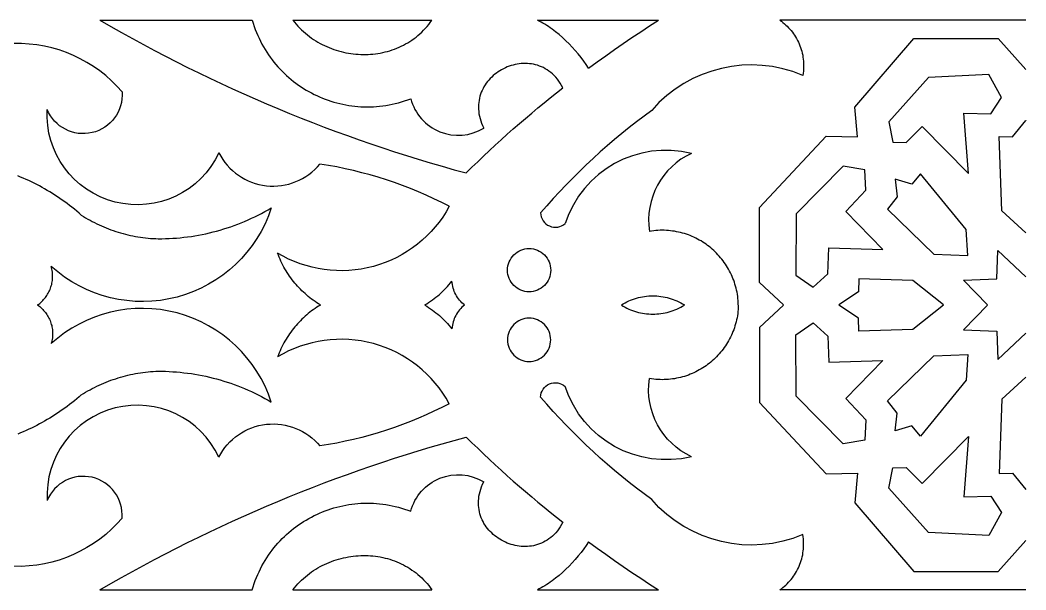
# Model space of a CAD drawing. Extents: x 213 to 1290, y 1003 to 1113.
# Drawn here: x 556.8 to 751.3, y 1002.7 to 1112.8 of the extents above; entities that cross this region are included whole.
import ezdxf

# ---------------------------------------------------------------- set-up
doc = ezdxf.new("R2010")
doc.units = 0
doc.layers.add('LAYER_1', color=18, linetype='CONTINUOUS')

msp = doc.modelspace()

# ---------------------------------------------------------------- linework, layer by layer
at = {"layer": 'LAYER_1'}
for points in [[(572.25, 1112.81), (574.34, 1111.6), (576.43, 1110.42), (578.54, 1109.25), (580.65, 1108.1), (582.77, 1106.97), (584.9, 1105.86), (587.04, 1104.76), (589.19, 1103.69), (591.35, 1102.63), (593.51, 1101.58), (595.69, 1100.56), (597.87, 1099.55), (600.06, 1098.56), (602.26, 1097.59), (604.46, 1096.64), (606.68, 1095.71), (608.9, 1094.79), (611.13, 1093.9), (613.36, 1093.02), (615.61, 1092.16), (617.86, 1091.31), (620.12, 1090.49), (622.38, 1089.68), (624.65, 1088.9), (626.93, 1088.13), (629.21, 1087.38), (631.51, 1086.65), (633.8, 1085.94), (636.11, 1085.24), (638.42, 1084.57), (640.73, 1083.91), (643.05, 1083.28)], [(572.25, 1112.81), (601.69, 1112.81)], [(601.69, 1112.8), (601.87, 1112.2), (602.07, 1111.6), (602.28, 1111.01), (602.51, 1110.43), (602.76, 1109.86), (603.01, 1109.3), (603.28, 1108.74), (603.57, 1108.2), (603.86, 1107.67), (604.17, 1107.15), (604.49, 1106.64), (604.83, 1106.13), (605.17, 1105.64), (605.53, 1105.16), (605.9, 1104.69), (606.28, 1104.23), (606.67, 1103.79), (607.08, 1103.35), (607.49, 1102.92), (607.91, 1102.51), (608.34, 1102.11), (608.78, 1101.71), (609.23, 1101.33), (609.7, 1100.97), (610.16, 1100.61), (610.64, 1100.27), (611.13, 1099.94), (611.62, 1099.62), (612.12, 1099.31), (612.63, 1099.02), (613.14, 1098.74), (613.67, 1098.47), (614.2, 1098.22), (614.73, 1097.98), (615.27, 1097.75), (615.82, 1097.54), (616.37, 1097.34), (616.93, 1097.15), (617.49, 1096.98), (618.06, 1096.82), (618.63, 1096.68), (619.21, 1096.55), (619.78, 1096.43), (620.37, 1096.34), (620.95, 1096.25), (621.54, 1096.18), (622.14, 1096.12), (622.73, 1096.09), (623.33, 1096.06), (623.93, 1096.05), (624.53, 1096.06), (625.13, 1096.08), (625.73, 1096.12), (626.33, 1096.17), (626.94, 1096.24), (627.54, 1096.33), (628.15, 1096.44), (628.75, 1096.56), (629.36, 1096.69), (629.96, 1096.85), (630.56, 1097.02), (631.16, 1097.2), (631.76, 1097.41), (632.36, 1097.63)], [(609.53, 1112.81), (636.43, 1112.81)], [(609.53, 1112.8), (609.85, 1112.41), (610.18, 1112.02), (610.52, 1111.64), (610.88, 1111.28), (611.23, 1110.93), (611.6, 1110.59), (611.98, 1110.27), (612.36, 1109.95), (612.76, 1109.65), (613.16, 1109.36), (613.56, 1109.09), (613.98, 1108.82), (614.4, 1108.57), (614.82, 1108.33), (615.25, 1108.1), (615.69, 1107.89), (616.13, 1107.69), (616.58, 1107.5), (617.03, 1107.32), (617.49, 1107.16), (617.95, 1107), (618.41, 1106.86), (618.88, 1106.74), (619.34, 1106.62), (619.82, 1106.52), (620.29, 1106.44), (620.76, 1106.36), (621.24, 1106.3), (621.72, 1106.25), (622.19, 1106.21), (622.67, 1106.19), (623.15, 1106.18), (623.63, 1106.18), (624.1, 1106.19), (624.58, 1106.22), (625.05, 1106.26), (625.53, 1106.31), (626, 1106.38), (626.47, 1106.46), (626.93, 1106.55), (627.4, 1106.66), (627.85, 1106.78), (628.31, 1106.91), (628.76, 1107.06), (629.21, 1107.22), (629.65, 1107.39), (630.09, 1107.58), (630.52, 1107.78), (630.95, 1107.99), (631.37, 1108.21), (631.78, 1108.45), (632.19, 1108.71), (632.59, 1108.97), (632.99, 1109.25), (633.37, 1109.55), (633.75, 1109.85), (634.12, 1110.17), (634.48, 1110.51), (634.83, 1110.86), (635.17, 1111.22), (635.5, 1111.59), (635.82, 1111.98), (636.13, 1112.39), (636.43, 1112.8)], [(656.87, 1112.81), (680.28, 1112.81)], [(666.74, 1103.53), (666.28, 1104.22), (665.8, 1104.91), (665.29, 1105.59), (664.75, 1106.27), (664.18, 1106.93), (663.59, 1107.59), (662.98, 1108.22), (662.35, 1108.84), (661.71, 1109.44), (661.04, 1110.01), (660.37, 1110.56), (660.03, 1110.82), (659.68, 1111.08), (659.34, 1111.33), (658.99, 1111.57), (658.64, 1111.8), (658.29, 1112.02), (657.93, 1112.23), (657.58, 1112.44), (657.22, 1112.63), (656.87, 1112.81)], [(666.73, 1103.53), (668.39, 1104.74), (670.05, 1105.94), (671.73, 1107.12), (673.42, 1108.29), (675.12, 1109.45), (676.83, 1110.58), (678.55, 1111.7), (680.28, 1112.81)], [(703.74, 1112.82), (704.04, 1112.6), (704.34, 1112.37), (704.62, 1112.12), (704.9, 1111.87), (705.17, 1111.62), (705.43, 1111.35), (705.68, 1111.07), (705.92, 1110.78), (706.16, 1110.49), (706.38, 1110.19), (706.59, 1109.88), (706.79, 1109.56), (706.98, 1109.24), (707.15, 1108.91), (707.32, 1108.57), (707.47, 1108.23), (707.62, 1107.88), (707.75, 1107.53), (707.87, 1107.17), (707.97, 1106.8), (708.07, 1106.43), (708.15, 1106.06), (708.21, 1105.68), (708.27, 1105.3), (708.31, 1104.91), (708.33, 1104.52), (708.34, 1104.13), (708.34, 1103.74), (708.32, 1103.34), (708.29, 1102.94), (708.24, 1102.54), (708.18, 1102.14)], [(751.32, 1112.81), (703.74, 1112.81)], [(704.43, 1057.77), (699.82, 1062.13), (699.82, 1076.61), (712.69, 1090.42), (718.78, 1090.24), (718.26, 1096), (729.68, 1109.27), (745.96, 1109.26), (751.32, 1103.27), (751.32, 1103.27)], [(661.79, 1099.76), (661.54, 1100.21), (661.27, 1100.64), (661, 1101.05), (660.71, 1101.43), (660.4, 1101.79), (660.09, 1102.12), (659.77, 1102.43), (659.43, 1102.71), (659.09, 1102.97), (658.74, 1103.21), (658.38, 1103.43), (658.01, 1103.63), (657.64, 1103.8), (657.26, 1103.95), (656.88, 1104.08), (656.5, 1104.19), (656.1, 1104.28), (655.71, 1104.35), (655.32, 1104.4), (654.92, 1104.43), (654.52, 1104.45), (654.12, 1104.44), (653.72, 1104.42), (653.33, 1104.37), (652.93, 1104.31), (652.54, 1104.24), (652.15, 1104.14), (651.77, 1104.03), (651.39, 1103.9), (651.01, 1103.76), (650.65, 1103.6), (650.29, 1103.43), (649.93, 1103.24), (649.59, 1103.04), (649.25, 1102.82), (648.92, 1102.59), (648.61, 1102.35), (648.3, 1102.09), (648.01, 1101.82), (647.72, 1101.54), (647.45, 1101.24), (647.2, 1100.94), (646.96, 1100.62), (646.73, 1100.29), (646.52, 1099.95), (646.33, 1099.6), (646.15, 1099.24), (646, 1098.88), (645.86, 1098.5), (645.74, 1098.11), (645.64, 1097.71), (645.56, 1097.31), (645.5, 1096.9), (645.46, 1096.48), (645.45, 1096.05), (645.46, 1095.62), (645.49, 1095.18), (645.55, 1094.73), (645.64, 1094.28), (645.75, 1093.82), (645.89, 1093.36), (646.05, 1092.89), (646.25, 1092.42), (646.47, 1091.94)], [(643.06, 1083.28), (644.17, 1084.38), (645.3, 1085.46), (646.43, 1086.53), (647.57, 1087.6), (648.71, 1088.66), (649.87, 1089.71), (651.03, 1090.75), (652.19, 1091.78), (653.37, 1092.81), (654.55, 1093.83), (655.74, 1094.84), (656.93, 1095.84), (658.13, 1096.83), (659.34, 1097.81), (660.56, 1098.79), (661.78, 1099.75)], [(751.32, 1071.73), (751.32, 1071.73), (746.66, 1075.96), (746.13, 1090.32), (748.75, 1090.24), (751.32, 1093.39), (751.32, 1093.38)], [(568.64, 1075.15), (568.2, 1075.53), (567.75, 1075.91), (567.3, 1076.28), (566.84, 1076.65), (566.38, 1077), (565.92, 1077.36), (565.45, 1077.7), (564.97, 1078.04), (564.5, 1078.37), (564.02, 1078.69), (563.53, 1079.01), (563.04, 1079.32), (562.55, 1079.62), (562.05, 1079.92), (561.55, 1080.2), (561.05, 1080.49), (560.54, 1080.76), (560.03, 1081.03), (559.51, 1081.29), (558.99, 1081.54), (558.47, 1081.79), (557.95, 1082.03), (557.42, 1082.26), (556.89, 1082.49), (556.36, 1082.71)], [(583.51, 1070.56), (584.23, 1070.56), (584.94, 1070.58), (585.65, 1070.61), (586.37, 1070.65), (587.08, 1070.7), (587.79, 1070.76), (588.5, 1070.84), (589.21, 1070.92), (589.92, 1071.02), (590.62, 1071.14), (591.33, 1071.26), (592.03, 1071.39), (592.73, 1071.54), (593.42, 1071.7), (594.12, 1071.87), (594.81, 1072.05), (595.5, 1072.24), (596.18, 1072.45), (596.87, 1072.66), (597.55, 1072.89), (598.22, 1073.13), (598.9, 1073.38), (599.56, 1073.65), (600.23, 1073.92), (600.89, 1074.21), (601.55, 1074.51), (602.2, 1074.81), (602.85, 1075.14), (603.49, 1075.47), (604.13, 1075.81), (604.76, 1076.17), (605.39, 1076.53)], [(568.64, 1075.14), (569.06, 1074.88), (569.48, 1074.62), (569.91, 1074.38), (570.34, 1074.14), (570.77, 1073.9), (571.21, 1073.68), (571.65, 1073.46), (572.1, 1073.25), (572.55, 1073.05), (573, 1072.85), (573.45, 1072.67), (573.91, 1072.49), (574.37, 1072.31), (574.83, 1072.15), (575.3, 1071.99), (575.77, 1071.85), (576.24, 1071.71), (576.71, 1071.57), (577.19, 1071.45), (577.66, 1071.33), (578.14, 1071.22), (578.63, 1071.12), (579.11, 1071.03), (579.59, 1070.94), (580.08, 1070.87), (580.57, 1070.8), (581.06, 1070.74), (581.55, 1070.68), (582.04, 1070.64), (582.53, 1070.6), (583.03, 1070.58), (583.52, 1070.56)], [(695.7, 1057.77), (695.69, 1058.19), (695.66, 1058.61), (695.63, 1059.02), (695.58, 1059.42), (695.52, 1059.83), (695.45, 1060.23), (695.37, 1060.62), (695.27, 1061.01), (695.17, 1061.4), (695.06, 1061.78), (694.94, 1062.16), (694.81, 1062.53), (694.67, 1062.9), (694.52, 1063.26), (694.36, 1063.62), (694.19, 1063.98), (694.01, 1064.32), (693.82, 1064.67), (693.63, 1065), (693.42, 1065.33), (693.21, 1065.66), (692.99, 1065.98), (692.76, 1066.29), (692.53, 1066.59), (692.28, 1066.89), (692.03, 1067.19), (691.77, 1067.47), (691.51, 1067.75), (691.23, 1068.02), (690.95, 1068.29), (690.67, 1068.54), (690.37, 1068.79), (690.07, 1069.04), (689.77, 1069.27), (689.46, 1069.5), (689.14, 1069.72), (688.82, 1069.93), (688.49, 1070.13), (688.15, 1070.32), (687.81, 1070.51), (687.47, 1070.68), (687.12, 1070.85), (686.76, 1071.01), (686.41, 1071.16), (686.04, 1071.29), (685.67, 1071.43), (685.3, 1071.55), (684.93, 1071.66), (684.55, 1071.76), (684.16, 1071.85), (683.78, 1071.93), (683.39, 1072), (682.99, 1072.06), (682.6, 1072.11), (682.2, 1072.15), (681.8, 1072.18), (681.39, 1072.19), (680.99, 1072.2), (680.58, 1072.19), (680.17, 1072.18), (679.76, 1072.15), (679.34, 1072.11), (678.93, 1072.06), (678.51, 1071.99)], [(743.87, 1057.77), (739.27, 1062.54), (745.72, 1062.8), (745.9, 1068.27), (751.32, 1063.21)], [(614.87, 1057.77), (614.52, 1057.99), (614.18, 1058.21), (613.84, 1058.44), (613.51, 1058.67), (613.18, 1058.91), (612.86, 1059.16), (612.54, 1059.42), (612.23, 1059.68), (611.92, 1059.95), (611.62, 1060.22), (611.32, 1060.51), (611.03, 1060.79), (610.75, 1061.09), (610.47, 1061.39), (610.2, 1061.7), (609.93, 1062.01), (609.67, 1062.33), (609.42, 1062.65), (609.17, 1062.98), (608.93, 1063.32), (608.69, 1063.66), (608.47, 1064.01), (608.25, 1064.36), (608.03, 1064.72), (607.83, 1065.09), (607.63, 1065.45), (607.44, 1065.83), (607.26, 1066.21), (607.08, 1066.59), (606.91, 1066.98), (606.75, 1067.38), (606.6, 1067.78)], [(560.2, 1057.76), (560.41, 1057.92), (560.62, 1058.08), (560.81, 1058.25), (561, 1058.42), (561.18, 1058.61), (561.36, 1058.8), (561.53, 1058.99), (561.69, 1059.2), (561.84, 1059.4), (561.99, 1059.62), (562.12, 1059.83), (562.25, 1060.06), (562.37, 1060.29), (562.48, 1060.52), (562.59, 1060.76), (562.68, 1061), (562.77, 1061.24), (562.84, 1061.49), (562.91, 1061.75), (562.97, 1062), (563.01, 1062.26), (563.05, 1062.52), (563.08, 1062.78), (563.09, 1063.05), (563.1, 1063.32), (563.09, 1063.59), (563.08, 1063.86), (563.05, 1064.13), (563.01, 1064.4), (562.97, 1064.67), (562.9, 1064.95), (562.83, 1065.22)], [(635.08, 1057.77), (635.45, 1058), (635.81, 1058.24), (636.17, 1058.48), (636.53, 1058.73), (636.88, 1058.99), (637.22, 1059.26), (637.56, 1059.54), (637.89, 1059.82), (638.21, 1060.11), (638.53, 1060.41), (638.84, 1060.72), (639.15, 1061.03), (639.45, 1061.35), (639.74, 1061.68), (640.03, 1062.02), (640.31, 1062.36)], [(642.73, 1057.77), (642.48, 1057.98), (642.24, 1058.21), (642.01, 1058.45), (641.79, 1058.7), (641.59, 1058.96), (641.4, 1059.23), (641.22, 1059.51), (641.06, 1059.8), (640.91, 1060.09), (640.78, 1060.4), (640.66, 1060.71), (640.56, 1061.03), (640.47, 1061.35), (640.4, 1061.69), (640.35, 1062.02), (640.31, 1062.36)], [(735.38, 1057.77), (729.46, 1062.49), (719, 1062.8), (718.92, 1060.3), (715.13, 1057.77)], [(673.08, 1057.77), (673.43, 1057.99), (673.79, 1058.18), (674.15, 1058.37), (674.51, 1058.54), (674.88, 1058.7), (675.26, 1058.84), (675.64, 1058.97), (676.02, 1059.09), (676.41, 1059.19), (676.79, 1059.28), (677.19, 1059.36), (677.58, 1059.42), (677.97, 1059.47), (678.37, 1059.5), (678.76, 1059.52), (679.16, 1059.53), (679.56, 1059.52), (679.96, 1059.5), (680.35, 1059.47), (680.75, 1059.42), (681.14, 1059.36), (681.53, 1059.29), (681.92, 1059.2), (682.31, 1059.09), (682.69, 1058.98), (683.08, 1058.85), (683.45, 1058.7), (683.83, 1058.55), (684.19, 1058.38), (684.56, 1058.19), (684.92, 1057.99), (685.27, 1057.78)], [(560.2, 1057.76), (560.41, 1057.6), (560.62, 1057.44), (560.81, 1057.27), (561, 1057.09), (561.18, 1056.91), (561.36, 1056.72), (561.53, 1056.53), (561.69, 1056.32), (561.84, 1056.12), (561.99, 1055.9), (562.12, 1055.68), (562.25, 1055.46), (562.37, 1055.23), (562.48, 1055), (562.59, 1054.76), (562.68, 1054.52), (562.77, 1054.27), (562.84, 1054.02), (562.91, 1053.77), (562.97, 1053.52), (563.01, 1053.26), (563.05, 1053), (563.08, 1052.73), (563.09, 1052.47), (563.1, 1052.2), (563.09, 1051.93), (563.08, 1051.66), (563.05, 1051.39), (563.01, 1051.12), (562.97, 1050.85), (562.9, 1050.57), (562.83, 1050.3)], [(614.87, 1057.75), (614.52, 1057.53), (614.18, 1057.31), (613.84, 1057.08), (613.51, 1056.85), (613.18, 1056.6), (612.86, 1056.36), (612.54, 1056.1), (612.23, 1055.84), (611.92, 1055.57), (611.62, 1055.29), (611.32, 1055.01), (611.03, 1054.72), (610.75, 1054.43), (610.47, 1054.13), (610.2, 1053.82), (609.93, 1053.51), (609.67, 1053.19), (609.42, 1052.87), (609.17, 1052.53), (608.93, 1052.2), (608.69, 1051.86), (608.47, 1051.51), (608.25, 1051.16), (608.03, 1050.8), (607.83, 1050.43), (607.63, 1050.06), (607.44, 1049.69), (607.26, 1049.31), (607.08, 1048.93), (606.91, 1048.54), (606.75, 1048.14), (606.6, 1047.74)], [(635.08, 1057.75), (635.45, 1057.52), (635.81, 1057.28), (636.17, 1057.04), (636.53, 1056.79), (636.88, 1056.53), (637.22, 1056.26), (637.56, 1055.98), (637.89, 1055.7), (638.21, 1055.41), (638.53, 1055.11), (638.84, 1054.8), (639.15, 1054.49), (639.45, 1054.16), (639.74, 1053.83), (640.03, 1053.5), (640.31, 1053.16)], [(642.73, 1057.75), (642.48, 1057.54), (642.24, 1057.31), (642.01, 1057.07), (641.79, 1056.82), (641.59, 1056.56), (641.4, 1056.29), (641.22, 1056.01), (641.06, 1055.72), (640.91, 1055.43), (640.78, 1055.12), (640.66, 1054.81), (640.56, 1054.49), (640.47, 1054.16), (640.4, 1053.83), (640.35, 1053.5), (640.31, 1053.16)], [(673.08, 1057.74), (673.43, 1057.53), (673.79, 1057.33), (674.15, 1057.15), (674.51, 1056.98), (674.88, 1056.82), (675.26, 1056.68), (675.64, 1056.55), (676.02, 1056.43), (676.41, 1056.33), (676.79, 1056.24), (677.19, 1056.16), (677.58, 1056.1), (677.97, 1056.05), (678.37, 1056.02), (678.76, 1056), (679.16, 1055.99), (679.56, 1056), (679.96, 1056.02), (680.35, 1056.05), (680.75, 1056.1), (681.14, 1056.16), (681.53, 1056.23), (681.92, 1056.32), (682.31, 1056.42), (682.69, 1056.54), (683.08, 1056.67), (683.45, 1056.81), (683.83, 1056.97), (684.19, 1057.14), (684.56, 1057.33), (684.92, 1057.53), (685.27, 1057.74)], [(695.7, 1057.74), (695.69, 1057.33), (695.66, 1056.91), (695.63, 1056.5), (695.58, 1056.1), (695.52, 1055.69), (695.45, 1055.29), (695.37, 1054.9), (695.27, 1054.51), (695.17, 1054.12), (695.06, 1053.74), (694.94, 1053.36), (694.81, 1052.99), (694.67, 1052.62), (694.52, 1052.25), (694.36, 1051.9), (694.19, 1051.54), (694.01, 1051.19), (693.82, 1050.85), (693.63, 1050.52), (693.42, 1050.19), (693.21, 1049.86), (692.99, 1049.54), (692.76, 1049.23), (692.53, 1048.92), (692.28, 1048.63), (692.03, 1048.33), (691.77, 1048.05), (691.51, 1047.77), (691.23, 1047.5), (690.95, 1047.23), (690.67, 1046.97), (690.37, 1046.72), (690.07, 1046.48), (689.77, 1046.25), (689.46, 1046.02), (689.14, 1045.8), (688.82, 1045.59), (688.49, 1045.39), (688.15, 1045.2), (687.81, 1045.01), (687.47, 1044.84), (687.12, 1044.67), (686.76, 1044.51), (686.41, 1044.36), (686.04, 1044.22), (685.67, 1044.09), (685.3, 1043.97), (684.93, 1043.86), (684.55, 1043.76), (684.16, 1043.67), (683.78, 1043.59), (683.39, 1043.52), (682.99, 1043.46), (682.6, 1043.41), (682.2, 1043.37), (681.8, 1043.34), (681.39, 1043.33), (680.99, 1043.32), (680.58, 1043.33), (680.17, 1043.34), (679.76, 1043.37), (679.34, 1043.41), (678.93, 1043.46), (678.51, 1043.53)], [(704.43, 1057.74), (699.82, 1053.39), (699.82, 1038.91), (712.69, 1025.1), (718.78, 1025.28), (718.26, 1019.51), (729.68, 1006.25), (745.96, 1006.26), (751.32, 1012.25), (751.32, 1012.25)], [(735.38, 1057.74), (729.46, 1053.03), (719, 1052.72), (718.92, 1055.22), (715.13, 1057.74)], [(743.87, 1057.74), (739.27, 1052.98), (745.72, 1052.72), (745.9, 1047.25), (751.32, 1052.31)], [(568.64, 1040.38), (569.06, 1040.64), (569.48, 1040.89), (569.91, 1041.14), (570.34, 1041.38), (570.77, 1041.61), (571.21, 1041.84), (571.65, 1042.06), (572.1, 1042.27), (572.55, 1042.47), (573, 1042.66), (573.45, 1042.85), (573.91, 1043.03), (574.37, 1043.2), (574.83, 1043.37), (575.3, 1043.52), (575.77, 1043.67), (576.24, 1043.81), (576.71, 1043.95), (577.19, 1044.07), (577.66, 1044.19), (578.14, 1044.3), (578.63, 1044.4), (579.11, 1044.49), (579.59, 1044.58), (580.08, 1044.65), (580.57, 1044.72), (581.06, 1044.78), (581.55, 1044.83), (582.04, 1044.88), (582.53, 1044.92), (583.03, 1044.94), (583.52, 1044.96)], [(583.51, 1044.96), (584.23, 1044.95), (584.94, 1044.94), (585.65, 1044.91), (586.37, 1044.87), (587.08, 1044.82), (587.79, 1044.76), (588.5, 1044.68), (589.21, 1044.59), (589.92, 1044.49), (590.62, 1044.38), (591.33, 1044.26), (592.03, 1044.13), (592.73, 1043.98), (593.42, 1043.82), (594.12, 1043.65), (594.81, 1043.47), (595.5, 1043.28), (596.18, 1043.07), (596.87, 1042.85), (597.55, 1042.63), (598.22, 1042.39), (598.9, 1042.13), (599.56, 1041.87), (600.23, 1041.6), (600.89, 1041.31), (601.55, 1041.01), (602.2, 1040.7), (602.85, 1040.38), (603.49, 1040.05), (604.13, 1039.71), (604.76, 1039.35), (605.39, 1038.99)], [(751.32, 1043.78), (751.32, 1043.79), (746.66, 1039.56), (746.13, 1025.2), (748.75, 1025.28), (751.32, 1022.13), (751.32, 1022.13)], [(568.64, 1040.37), (568.2, 1039.98), (567.75, 1039.61), (567.3, 1039.24), (566.84, 1038.87), (566.38, 1038.51), (565.92, 1038.16), (565.45, 1037.82), (564.97, 1037.48), (564.5, 1037.15), (564.02, 1036.83), (563.53, 1036.51), (563.04, 1036.2), (562.55, 1035.9), (562.05, 1035.6), (561.55, 1035.31), (561.05, 1035.03), (560.54, 1034.76), (560.03, 1034.49), (559.51, 1034.23), (558.99, 1033.97), (558.47, 1033.73), (557.95, 1033.49), (557.42, 1033.26), (556.89, 1033.03), (556.36, 1032.81)], [(572.25, 1002.71), (574.34, 1003.91), (576.43, 1005.1), (578.54, 1006.27), (580.65, 1007.41), (582.77, 1008.55), (584.9, 1009.66), (587.04, 1010.75), (589.19, 1011.83), (591.35, 1012.89), (593.51, 1013.93), (595.69, 1014.96), (597.87, 1015.97), (600.06, 1016.95), (602.26, 1017.92), (604.46, 1018.88), (606.68, 1019.81), (608.9, 1020.73), (611.13, 1021.62), (613.36, 1022.5), (615.61, 1023.36), (617.86, 1024.2), (620.12, 1025.03), (622.38, 1025.83), (624.65, 1026.62), (626.93, 1027.39), (629.21, 1028.14), (631.51, 1028.87), (633.8, 1029.58), (636.11, 1030.27), (638.42, 1030.95), (640.73, 1031.6), (643.05, 1032.24)], [(643.06, 1032.23), (644.17, 1031.14), (645.3, 1030.06), (646.43, 1028.99), (647.57, 1027.92), (648.71, 1026.86), (649.87, 1025.81), (651.03, 1024.77), (652.19, 1023.73), (653.37, 1022.71), (654.55, 1021.69), (655.74, 1020.68), (656.93, 1019.68), (658.13, 1018.69), (659.34, 1017.71), (660.56, 1016.73), (661.78, 1015.76)], [(661.79, 1015.76), (661.54, 1015.31), (661.27, 1014.88), (661, 1014.47), (660.71, 1014.09), (660.4, 1013.73), (660.09, 1013.4), (659.77, 1013.09), (659.43, 1012.81), (659.09, 1012.54), (658.74, 1012.3), (658.38, 1012.09), (658.01, 1011.89), (657.64, 1011.72), (657.26, 1011.57), (656.88, 1011.44), (656.5, 1011.33), (656.1, 1011.24), (655.71, 1011.17), (655.32, 1011.12), (654.92, 1011.08), (654.52, 1011.07), (654.12, 1011.08), (653.72, 1011.1), (653.33, 1011.15), (652.93, 1011.21), (652.54, 1011.28), (652.15, 1011.38), (651.77, 1011.49), (651.39, 1011.61), (651.01, 1011.76), (650.65, 1011.92), (650.29, 1012.09), (649.93, 1012.28), (649.59, 1012.48), (649.25, 1012.7), (648.92, 1012.93), (648.61, 1013.17), (648.3, 1013.43), (648.01, 1013.7), (647.72, 1013.98), (647.45, 1014.27), (647.2, 1014.58), (646.96, 1014.9), (646.73, 1015.23), (646.52, 1015.56), (646.33, 1015.91), (646.15, 1016.27), (646, 1016.64), (645.86, 1017.02), (645.74, 1017.41), (645.64, 1017.8), (645.56, 1018.21), (645.5, 1018.62), (645.46, 1019.04), (645.45, 1019.47), (645.46, 1019.9), (645.49, 1020.34), (645.55, 1020.79), (645.64, 1021.24), (645.75, 1021.7), (645.89, 1022.16), (646.05, 1022.63), (646.25, 1023.1), (646.47, 1023.58)], [(601.69, 1002.71), (601.87, 1003.32), (602.07, 1003.92), (602.28, 1004.51), (602.51, 1005.09), (602.76, 1005.66), (603.01, 1006.22), (603.28, 1006.77), (603.57, 1007.32), (603.86, 1007.85), (604.17, 1008.37), (604.49, 1008.88), (604.83, 1009.38), (605.17, 1009.87), (605.53, 1010.36), (605.9, 1010.83), (606.28, 1011.28), (606.67, 1011.73), (607.08, 1012.17), (607.49, 1012.6), (607.91, 1013.01), (608.34, 1013.41), (608.78, 1013.8), (609.23, 1014.18), (609.7, 1014.55), (610.16, 1014.91), (610.64, 1015.25), (611.13, 1015.58), (611.62, 1015.9), (612.12, 1016.2), (612.63, 1016.5), (613.14, 1016.78), (613.67, 1017.05), (614.2, 1017.3), (614.73, 1017.54), (615.27, 1017.77), (615.82, 1017.98), (616.37, 1018.18), (616.93, 1018.37), (617.49, 1018.54), (618.06, 1018.7), (618.63, 1018.84), (619.21, 1018.97), (619.78, 1019.08), (620.37, 1019.18), (620.95, 1019.27), (621.54, 1019.34), (622.14, 1019.39), (622.73, 1019.43), (623.33, 1019.46), (623.93, 1019.47), (624.53, 1019.46), (625.13, 1019.44), (625.73, 1019.4), (626.33, 1019.34), (626.94, 1019.27), (627.54, 1019.19), (628.15, 1019.08), (628.75, 1018.96), (629.36, 1018.83), (629.96, 1018.67), (630.56, 1018.5), (631.16, 1018.31), (631.76, 1018.11), (632.36, 1017.89)], [(666.74, 1011.99), (666.28, 1011.3), (665.8, 1010.61), (665.29, 1009.93), (664.75, 1009.25), (664.18, 1008.59), (663.59, 1007.93), (662.98, 1007.3), (662.35, 1006.68), (661.71, 1006.08), (661.04, 1005.5), (660.37, 1004.96), (660.03, 1004.69), (659.68, 1004.44), (659.34, 1004.19), (658.99, 1003.95), (658.64, 1003.72), (658.29, 1003.5), (657.93, 1003.29), (657.58, 1003.08), (657.22, 1002.89), (656.87, 1002.71)], [(666.73, 1011.99), (668.39, 1010.78), (670.05, 1009.58), (671.73, 1008.39), (673.42, 1007.23), (675.12, 1006.07), (676.83, 1004.94), (678.55, 1003.81), (680.28, 1002.71)], [(703.74, 1002.7), (704.04, 1002.92), (704.34, 1003.15), (704.62, 1003.39), (704.9, 1003.64), (705.17, 1003.9), (705.43, 1004.17), (705.68, 1004.45), (705.92, 1004.73), (706.16, 1005.03), (706.38, 1005.33), (706.59, 1005.64), (706.79, 1005.95), (706.98, 1006.28), (707.15, 1006.61), (707.32, 1006.94), (707.47, 1007.29), (707.62, 1007.64), (707.75, 1007.99), (707.87, 1008.35), (707.97, 1008.71), (708.07, 1009.08), (708.15, 1009.46), (708.21, 1009.84), (708.27, 1010.22), (708.31, 1010.6), (708.33, 1010.99), (708.34, 1011.39), (708.34, 1011.78), (708.32, 1012.18), (708.29, 1012.58), (708.24, 1012.98), (708.18, 1013.38)], [(609.53, 1002.71), (609.85, 1003.11), (610.18, 1003.5), (610.52, 1003.87), (610.88, 1004.24), (611.23, 1004.59), (611.6, 1004.93), (611.98, 1005.25), (612.36, 1005.57), (612.76, 1005.87), (613.16, 1006.16), (613.56, 1006.43), (613.98, 1006.7), (614.4, 1006.95), (614.82, 1007.19), (615.25, 1007.42), (615.69, 1007.63), (616.13, 1007.83), (616.58, 1008.02), (617.03, 1008.2), (617.49, 1008.36), (617.95, 1008.51), (618.41, 1008.65), (618.88, 1008.78), (619.34, 1008.89), (619.82, 1008.99), (620.29, 1009.08), (620.76, 1009.16), (621.24, 1009.22), (621.72, 1009.27), (622.19, 1009.31), (622.67, 1009.33), (623.15, 1009.34), (623.63, 1009.34), (624.1, 1009.33), (624.58, 1009.3), (625.05, 1009.26), (625.53, 1009.2), (626, 1009.14), (626.47, 1009.06), (626.93, 1008.96), (627.4, 1008.86), (627.85, 1008.74), (628.31, 1008.61), (628.76, 1008.46), (629.21, 1008.3), (629.65, 1008.13), (630.09, 1007.94), (630.52, 1007.74), (630.95, 1007.53), (631.37, 1007.3), (631.78, 1007.06), (632.19, 1006.81), (632.59, 1006.54), (632.99, 1006.26), (633.37, 1005.97), (633.75, 1005.66), (634.12, 1005.34), (634.48, 1005.01), (634.83, 1004.66), (635.17, 1004.3), (635.5, 1003.92), (635.82, 1003.54), (636.13, 1003.13), (636.43, 1002.72)], [(572.25, 1002.71), (601.69, 1002.71)], [(609.53, 1002.71), (636.43, 1002.71)], [(656.87, 1002.71), (680.28, 1002.71)], [(751.32, 1002.71), (703.74, 1002.71)]]:
    msp.add_lwpolyline(points, dxfattribs=at)
for points in [[(576.53, 1098.94, 0.482833), (535.24, 1097.66)], [(708.18, 1102.14, 0.324538), (678.95, 1095.37)], [(576.53, 1098.94, -0.85353), (562.04, 1095.56)], [(632.36, 1097.63, 0.502475), (646.47, 1091.94)], [(595.24, 1087.18, -0.825766), (562.04, 1095.56)], [(678.95, 1095.37, 0.05886), (657.46, 1075.57)], [(686.66, 1087.07, 0.392034), (662.22, 1073.5)], [(595.24, 1087.18, 0.539295), (614.8, 1085)], [(686.66, 1087.07, 0.333849), (678.51, 1071.99)], [(639.81, 1076.83, 0.081934), (614.8, 1085)], [(605.39, 1076.53, -0.543745), (562.83, 1065.22)], [(639.81, 1076.83, -0.426154), (606.6, 1067.78)], [(657.46, 1075.57, 0.632747), (662.22, 1073.5)], [(605.39, 1038.99, 0.543745), (562.83, 1050.3)], [(639.81, 1038.68, 0.426154), (606.6, 1047.74)], [(657.46, 1039.95, -0.632747), (662.22, 1042.02)], [(686.66, 1028.44, -0.333849), (678.51, 1043.53)], [(686.66, 1028.44, -0.392034), (662.22, 1042.02)], [(678.95, 1020.15, -0.05886), (657.46, 1039.95)], [(595.24, 1028.34, 0.825766), (562.04, 1019.96)], [(639.81, 1038.68, -0.081934), (614.8, 1030.51)], [(595.24, 1028.34, -0.539295), (614.8, 1030.51)], [(576.53, 1016.58, 0.85353), (562.04, 1019.96)], [(632.36, 1017.89, -0.502475), (646.47, 1023.58)], [(708.18, 1013.38, -0.324538), (678.95, 1020.15)], [(576.53, 1016.58, -0.482833), (535.24, 1017.86)]]:
    msp.add_lwpolyline(points, format="xyb", dxfattribs=at)
for points in [[(724.84, 1093.14), (725.56, 1089.23), (728.17, 1089.15), (731.24, 1092.28), (740.19, 1083.15), (739.33, 1094.84), (744.56, 1094.69), (746.63, 1097.88), (744.16, 1102.3), (732.51, 1101.76)], [(706.84, 1063.5), (710.18, 1061.23), (713.04, 1063.8), (713.21, 1068.81), (723.67, 1068.5), (716.51, 1075.81), (720.38, 1079.93), (720.15, 1083.91), (715.96, 1084.56), (706.86, 1075.36)], [(726.01, 1082.1), (726.43, 1078.67), (724.54, 1076.26), (733.51, 1067.58), (740.08, 1067.3), (739.77, 1072.32), (730.96, 1083.1), (729.27, 1081.13)], [(706.84, 1052.02), (710.18, 1054.29), (713.04, 1051.71), (713.21, 1046.7), (723.67, 1047.02), (716.51, 1039.71), (720.38, 1035.59), (720.15, 1031.61), (715.96, 1030.95), (706.86, 1040.15)], [(726.01, 1033.41), (726.43, 1036.85), (724.54, 1039.26), (733.51, 1047.93), (740.08, 1048.22), (739.77, 1043.2), (730.96, 1032.42), (729.27, 1034.39)], [(724.84, 1022.38), (725.56, 1026.29), (728.17, 1026.37), (731.24, 1023.24), (740.19, 1032.37), (739.33, 1020.68), (744.56, 1020.83), (746.63, 1017.64), (744.16, 1013.22), (732.51, 1013.76)]]:
    msp.add_lwpolyline(points, close=True, dxfattribs=at)
for points in [[(655.24, 1068.67, -0.414214), (659.43, 1064.48, -0.414214), (655.24, 1060.3, -0.414214), (651.06, 1064.48, -0.414214)], [(655.24, 1046.85, 0.414214), (659.43, 1051.03, 0.414214), (655.24, 1055.22, 0.414214), (651.06, 1051.03, 0.414214)]]:
    msp.add_lwpolyline(points, format="xyb", close=True, dxfattribs=at)

doc.saveas('drawing.dxf')
